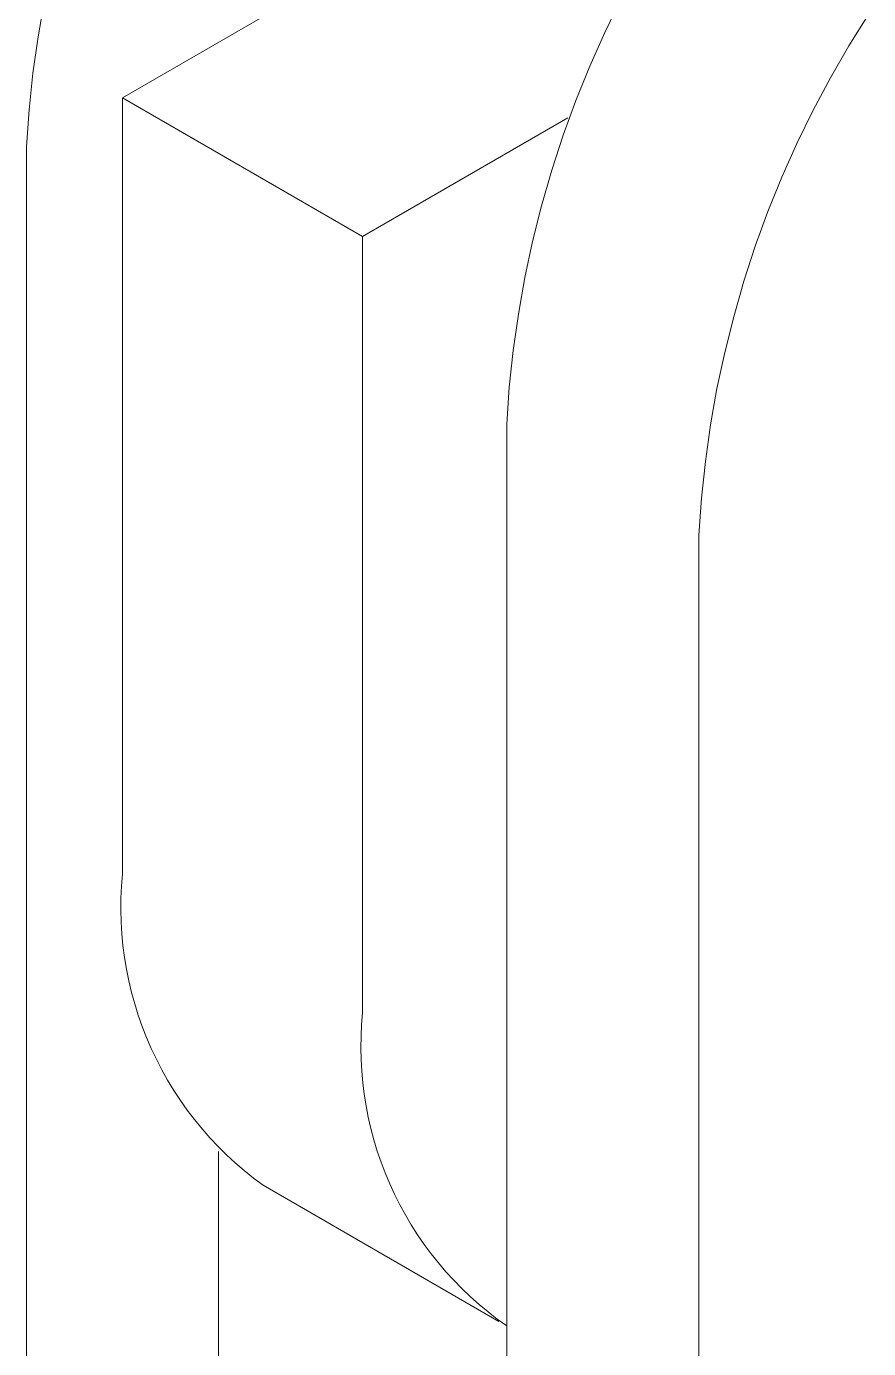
# Model space of a CAD drawing. Header units: inches. Extents: x -6.5 to 91.7, y -2.1 to 67.1.
# Drawn here: x 83.286 to 83.701, y 54.942 to 55.593 of the extents above; entities that cross this region are included whole.
import ezdxf

# ---------------------------------------------------------------- set-up
doc = ezdxf.new("R2010")
doc.units = ezdxf.units.IN
doc.layers.add('ZANO_R', color=7, linetype='Continuous', lineweight=0)

msp = doc.modelspace()

# ---------------------------------------------------------------- linework, layer by layer
at = {"layer": 'ZANO_R'}
for p, q in [((83.33329, 55.55808), (83.7234, 55.78333)), ((83.29181, 55.58811), (83.29499, 55.606)), ((83.57076, 55.59016), (83.57873, 55.60649)), ((83.69094, 55.58367), (83.70056, 55.59908)), ((83.56336, 55.57356), (83.57076, 55.59016)), ((83.28926, 55.57011), (83.29181, 55.58811)), ((83.68185, 55.56793), (83.69094, 55.58367)), ((83.28733, 55.55204), (83.28926, 55.57011)), ((83.55654, 55.55671), (83.56336, 55.57356)), ((83.67331, 55.55188), (83.68185, 55.56793)), ((83.33331, 55.17584), (83.33329, 55.55808)), ((83.33329, 55.55808), (83.45152, 55.48982)), ((83.55032, 55.53964), (83.55654, 55.55671)), ((83.28603, 55.53391), (83.28733, 55.55204)), ((83.66534, 55.53555), (83.67331, 55.55188)), ((83.55263, 55.5482), (83.45152, 55.48982)), ((83.54469, 55.52235), (83.55032, 55.53964)), ((83.28603, 54.06424), (83.28603, 55.53391)), ((83.65794, 55.51895), (83.66534, 55.53555)), ((83.53966, 55.50489), (83.54469, 55.52235)), ((83.65113, 55.5021), (83.65794, 55.51895)), ((83.53525, 55.48726), (83.53966, 55.50489)), ((83.6449, 55.48503), (83.65113, 55.5021)), ((83.45152, 55.48982), (83.45153, 55.10758)), ((83.53145, 55.46949), (83.53525, 55.48726)), ((83.63927, 55.46775), (83.6449, 55.48503)), ((83.52827, 55.45159), (83.53145, 55.46949)), ((83.63424, 55.45028), (83.63927, 55.46775)), ((83.52571, 55.4336), (83.52827, 55.45159)), ((83.62983, 55.43265), (83.63424, 55.45028)), ((83.52378, 55.41552), (83.52571, 55.4336)), ((83.62603, 55.41488), (83.62983, 55.43265)), ((83.52248, 55.3974), (83.52378, 55.41552)), ((83.62285, 55.39698), (83.62603, 55.41488)), ((83.52248, 54.02433), (83.52248, 55.3974)), ((83.62029, 55.37899), (83.62285, 55.39698)), ((83.61837, 55.36092), (83.62029, 55.37899)), ((83.61707, 55.34279), (83.61837, 55.36092)), ((83.61707, 55.34279), (83.61707, 54.00655)), ((83.33331, 55.17584), (83.33284, 55.16999)), ((83.33284, 55.16999), (83.33257, 55.16414)), ((83.33257, 55.16414), (83.33251, 55.15827)), ((83.33251, 55.15827), (83.33266, 55.15241)), ((83.33266, 55.15241), (83.33301, 55.14656)), ((83.33301, 55.14656), (83.33356, 55.14072)), ((83.33356, 55.14072), (83.33431, 55.13491)), ((83.33431, 55.13491), (83.33527, 55.12913)), ((83.33527, 55.12913), (83.33643, 55.12338)), ((83.33643, 55.12338), (83.33778, 55.11767)), ((83.33778, 55.11767), (83.33934, 55.11202)), ((83.33934, 55.11202), (83.34109, 55.10642)), ((83.45153, 55.10758), (83.45106, 55.10186)), ((83.34109, 55.10642), (83.34303, 55.10089)), ((83.34303, 55.10089), (83.34516, 55.09543)), ((83.45106, 55.10186), (83.45078, 55.09613)), ((83.34516, 55.09543), (83.34749, 55.09005)), ((83.45078, 55.09613), (83.4507, 55.0904)), ((83.34749, 55.09005), (83.35, 55.08475)), ((83.4507, 55.0904), (83.45082, 55.08466)), ((83.35, 55.08475), (83.35269, 55.07954)), ((83.45082, 55.08466), (83.45113, 55.07893)), ((83.35269, 55.07954), (83.35556, 55.07443)), ((83.45113, 55.07893), (83.45164, 55.07322)), ((83.35556, 55.07443), (83.35861, 55.06942)), ((83.35861, 55.06942), (83.36183, 55.06452)), ((83.45164, 55.07322), (83.45234, 55.06753)), ((83.36183, 55.06452), (83.36522, 55.05974)), ((83.45234, 55.06753), (83.45324, 55.06186)), ((83.45324, 55.06186), (83.45433, 55.05623)), ((83.36522, 55.05974), (83.36877, 55.05508)), ((83.45433, 55.05623), (83.45562, 55.05064)), ((83.36877, 55.05508), (83.37249, 55.05054)), ((83.37249, 55.05054), (83.37636, 55.04613)), ((83.45562, 55.05064), (83.45709, 55.0451)), ((83.37636, 55.04613), (83.38038, 55.04187)), ((83.45709, 55.0451), (83.45876, 55.03961)), ((83.38038, 55.04187), (83.38455, 55.03774)), ((83.38061, 55.03932), (83.38061, 54.04904)), ((83.38455, 55.03774), (83.38885, 55.03377)), ((83.45876, 55.03961), (83.46061, 55.03418)), ((83.38885, 55.03377), (83.3933, 55.02994)), ((83.3933, 55.02994), (83.39787, 55.02627)), ((83.46061, 55.03418), (83.46265, 55.02881)), ((83.39787, 55.02627), (83.40257, 55.02277)), ((83.40257, 55.02277), (83.51863, 54.95576)), ((83.46265, 55.02881), (83.46487, 55.02352)), ((83.46487, 55.02352), (83.46727, 55.01831)), ((83.46727, 55.01831), (83.46985, 55.01319)), ((83.46985, 55.01319), (83.4726, 55.00816)), ((83.4726, 55.00816), (83.47552, 55.00322)), ((83.47552, 55.00322), (83.47861, 54.99839)), ((83.47861, 54.99839), (83.48186, 54.99366)), ((83.48186, 54.99366), (83.48528, 54.98905)), ((83.48528, 54.98905), (83.48885, 54.98456)), ((83.48885, 54.98456), (83.49257, 54.9802)), ((83.49257, 54.9802), (83.49644, 54.97596)), ((83.49644, 54.97596), (83.50045, 54.97186)), ((83.50045, 54.97186), (83.5046, 54.9679)), ((83.5046, 54.9679), (83.50888, 54.96409)), ((83.50888, 54.96409), (83.5133, 54.96042)), ((83.5133, 54.96042), (83.51783, 54.95691)), ((83.51783, 54.95691), (83.52248, 54.95355))]:
    msp.add_line(p, q, dxfattribs=at)

doc.saveas('drawing.dxf')
